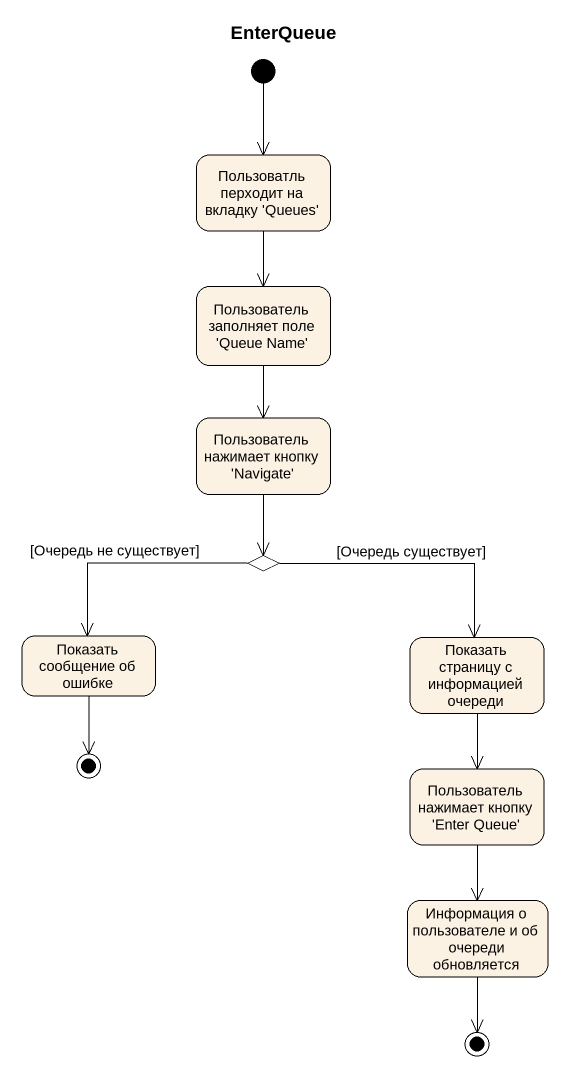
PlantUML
@startuml
title EnterQueue
hide empty description
state "Пользоватль перходит на вкладку 'Queues'" as Пользоватль_перходит_на
state "Пользователь заполняет поле 'Queue Name'" as Пользователь_заполняет_поле
state "Пользователь нажимает кнопку 'Navigate'" as Пользователь_нажимает
state choice1 <<choice>>
state "Показать сообщение об ошибке" as Показать_сообщение_об_ошибке
state "Показать страницу с информацией очереди" as Показать_страницу_с
state final1 <<end>>
state "Пользователь нажимает кнопку 'Enter Queue'" as Пользователь_нажимает_2
state "Информация о пользователе и об очереди обновляется" as Информация_о_пользователе_и
state final2 <<end>>
[*] --> Пользоватль_перходит_на
Пользоватль_перходит_на --> Пользователь_заполняет_поле
Пользователь_заполняет_поле --> Пользователь_нажимает
Пользователь_нажимает --> choice1
choice1 -left-> Показать_сообщение_об_ошибке : [Очередь не существует]
choice1 -right-> Показать_страницу_с : [Очередь существует]
Показать_сообщение_об_ошибке --> final1
Показать_страницу_с --> Пользователь_нажимает_2
Пользователь_нажимает_2 --> Информация_о_пользователе_и
Информация_о_пользователе_и --> final2
@enduml
